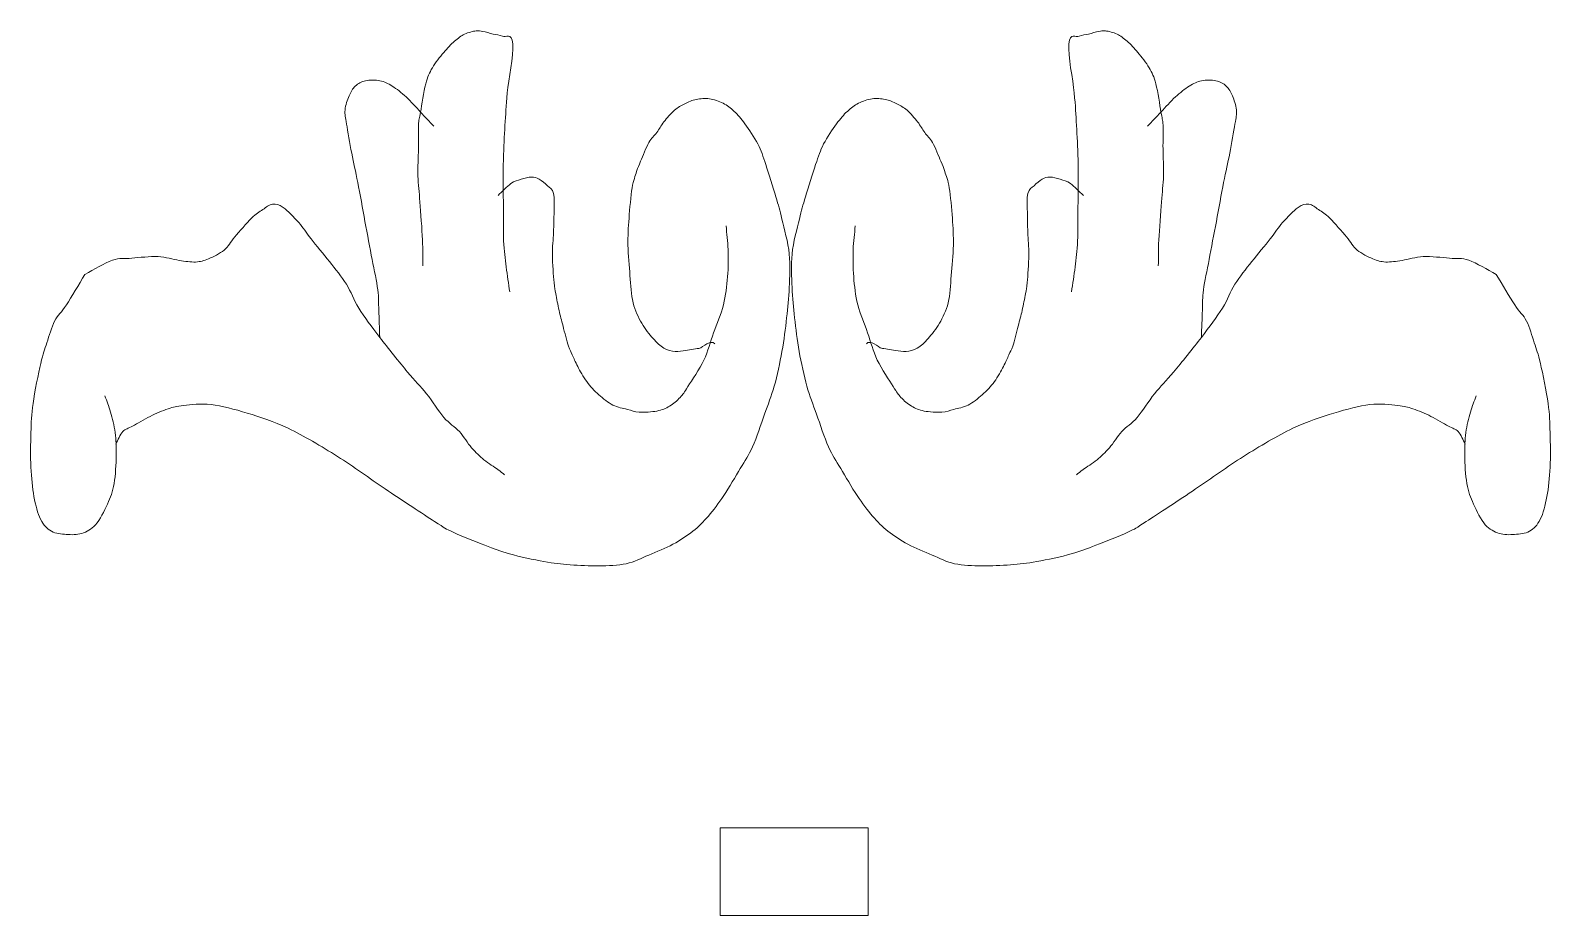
# Model space of a CAD drawing. Header units: millimetres. Extents: x -283 to 283, y -151 to 150.
# Drawn here: x -134.79 to -87.12, y 122.71 to 150.47 of the extents above; entities that cross this region are included whole.
import ezdxf

# ---------------------------------------------------------------- set-up
doc = ezdxf.new("R2010")
doc.units = ezdxf.units.MM
doc.header["$MEASUREMENT"] = 0
doc.layers.add('Camada 1', color=7, linetype='Continuous')

msp = doc.modelspace()

# ---------------------------------------------------------------- linework, layer by layer
at = {"layer": 'Camada 1', "color": 240, "lineweight": 9}
msp.add_lwpolyline([(-113.1648, 122.7073), (-108.5244, 122.7073), (-108.5244, 125.4573), (-113.1648, 125.4573), (-113.1648, 122.7073)], close=True, dxfattribs=at)
at = {"layer": 'Camada 1', "color": 250, "lineweight": 9}
for points, knots in [([(-122.4813, 143.0824), (-122.4865, 143.3541), (-122.481, 143.5631), (-122.4968, 143.8974), (-122.4968, 143.8974), (-122.5127, 144.2318), (-122.5526, 144.7521), (-122.5765, 145.086), (-122.5765, 145.086), (-122.6004, 145.42), (-122.6325, 145.6223), (-122.6403, 145.9011), (-122.6403, 145.9011), (-122.6482, 146.1799), (-122.6264, 146.484), (-122.6236, 146.7501), (-122.6236, 146.7501), (-122.6207, 147.0161), (-122.634, 147.3024), (-122.623, 147.4972), (-122.623, 147.4972), (-122.612, 147.692), (-122.596, 147.6896), (-122.5583, 147.9048), (-122.5583, 147.9048), (-122.5205, 148.1198), (-122.4593, 148.5523), (-122.3965, 148.7877), (-122.3965, 148.7877), (-122.3337, 149.0231), (-122.2818, 149.1313), (-122.1867, 149.2971), (-122.1867, 149.2971), (-122.0917, 149.4628), (-121.9481, 149.6337), (-121.832, 149.7725), (-121.832, 149.7725), (-121.7159, 149.9113), (-121.6005, 150.0326), (-121.491, 150.1292), (-121.491, 150.1292), (-121.3814, 150.2258), (-121.2894, 150.2968), (-121.1759, 150.351), (-121.1759, 150.351), (-121.0623, 150.4051), (-120.9083, 150.439), (-120.8124, 150.4532), (-120.8124, 150.4532), (-120.7165, 150.4675), (-120.6913, 150.4534), (-120.6024, 150.4362), (-120.6024, 150.4362), (-120.5136, 150.4192), (-120.3817, 150.3765), (-120.2795, 150.351), (-120.2795, 150.351), (-120.1772, 150.3254), (-120.0917, 150.3342), (-119.9888, 150.2827), (-119.9888, 150.2827), (-119.8859, 150.2313), (-119.6983, 150.4206), (-119.666, 150.0439), (-119.666, 150.0439), (-119.6337, 149.6672), (-119.796, 148.9355), (-119.8367, 148.5088), (-119.8367, 148.5088), (-119.8774, 148.0822), (-119.8897, 147.8352), (-119.9102, 147.4855), (-119.9102, 147.4855), (-119.9306, 147.1358), (-119.9511, 146.8378), (-119.9595, 146.411), (-119.9595, 146.411), (-119.9678, 145.9842), (-119.9618, 145.3517), (-119.9606, 144.9271), (-119.9606, 144.9271), (-119.9593, 144.5025), (-119.9666, 144.1778), (-119.9518, 143.8635), (-119.9518, 143.8635), (-119.937, 143.5492), (-119.9039, 143.3147), (-119.8719, 143.0485), (-119.8719, 143.0485), (-119.8398, 142.7822), (-119.7971, 142.5277), (-119.7597, 142.2673)], [0, 0, 0, 0, 0.0416667, 0.0416667, 0.0416667, 0.0416667, 0.0833333, 0.0833333, 0.0833333, 0.0833333, 0.125, 0.125, 0.125, 0.125, 0.1666667, 0.1666667, 0.1666667, 0.1666667, 0.2083333, 0.2083333, 0.2083333, 0.2083333, 0.25, 0.25, 0.25, 0.25, 0.2916667, 0.2916667, 0.2916667, 0.2916667, 0.3333333, 0.3333333, 0.3333333, 0.3333333, 0.375, 0.375, 0.375, 0.375, 0.4166667, 0.4166667, 0.4166667, 0.4166667, 0.4583333, 0.4583333, 0.4583333, 0.4583333, 0.5, 0.5, 0.5, 0.5, 0.5416667, 0.5416667, 0.5416667, 0.5416667, 0.5833333, 0.5833333, 0.5833333, 0.5833333, 0.625, 0.625, 0.625, 0.625, 0.6666667, 0.6666667, 0.6666667, 0.6666667, 0.7083333, 0.7083333, 0.7083333, 0.7083333, 0.75, 0.75, 0.75, 0.75, 0.7916667, 0.7916667, 0.7916667, 0.7916667, 0.8333333, 0.8333333, 0.8333333, 0.8333333, 0.875, 0.875, 0.875, 0.875, 0.9166667, 0.9166667, 0.9166667, 0.9166667, 1, 1, 1, 1]), ([(-99.4228, 143.0824), (-99.4173, 143.3541), (-99.4225, 143.5631), (-99.4061, 143.8974), (-99.4061, 143.8974), (-99.3898, 144.2318), (-99.3491, 144.7521), (-99.3247, 145.086), (-99.3247, 145.086), (-99.3003, 145.42), (-99.2679, 145.6223), (-99.2597, 145.9011), (-99.2597, 145.9011), (-99.2514, 146.1799), (-99.2727, 146.484), (-99.2751, 146.7501), (-99.2751, 146.7501), (-99.2776, 147.0161), (-99.2639, 147.3024), (-99.2746, 147.4972), (-99.2746, 147.4972), (-99.2852, 147.692), (-99.3012, 147.6896), (-99.3387, 147.9048), (-99.3387, 147.9048), (-99.3761, 148.1198), (-99.4366, 148.5523), (-99.4991, 148.7877), (-99.4991, 148.7877), (-99.5616, 149.0231), (-99.6133, 149.1313), (-99.7081, 149.2971), (-99.7081, 149.2971), (-99.8029, 149.4628), (-99.9463, 149.6337), (-100.0621, 149.7725), (-100.0621, 149.7725), (-100.178, 149.9113), (-100.2932, 150.0326), (-100.4026, 150.1292), (-100.4026, 150.1292), (-100.5121, 150.2258), (-100.6039, 150.2968), (-100.7174, 150.351), (-100.7174, 150.351), (-100.8309, 150.4051), (-100.9848, 150.439), (-101.0807, 150.4532), (-101.0807, 150.4532), (-101.1766, 150.4675), (-101.2018, 150.4534), (-101.2907, 150.4362), (-101.2907, 150.4362), (-101.3796, 150.4192), (-101.5115, 150.3765), (-101.6138, 150.351), (-101.6138, 150.351), (-101.7161, 150.3254), (-101.8016, 150.3342), (-101.9046, 150.2827), (-101.9046, 150.2827), (-102.0075, 150.2313), (-102.1949, 150.4206), (-102.2277, 150.0439), (-102.2277, 150.0439), (-102.2606, 149.6672), (-102.0994, 148.9355), (-102.0593, 148.5088), (-102.0593, 148.5088), (-102.0192, 148.0822), (-102.0073, 147.8352), (-101.9874, 147.4855), (-101.9874, 147.4855), (-101.9675, 147.1358), (-101.9475, 146.8378), (-101.9397, 146.411), (-101.9397, 146.411), (-101.932, 145.9842), (-101.939, 145.3517), (-101.9409, 144.9271), (-101.9409, 144.9271), (-101.9428, 144.5025), (-101.936, 144.1778), (-101.9513, 143.8635), (-101.9513, 143.8635), (-101.9665, 143.5492), (-102, 143.3147), (-102.0324, 143.0485), (-102.0324, 143.0485), (-102.0648, 142.7822), (-102.108, 142.5277), (-102.1458, 142.2673)], [0, 0, 0, 0, 0.0416667, 0.0416667, 0.0416667, 0.0416667, 0.0833333, 0.0833333, 0.0833333, 0.0833333, 0.125, 0.125, 0.125, 0.125, 0.1666667, 0.1666667, 0.1666667, 0.1666667, 0.2083333, 0.2083333, 0.2083333, 0.2083333, 0.25, 0.25, 0.25, 0.25, 0.2916667, 0.2916667, 0.2916667, 0.2916667, 0.3333333, 0.3333333, 0.3333333, 0.3333333, 0.375, 0.375, 0.375, 0.375, 0.4166667, 0.4166667, 0.4166667, 0.4166667, 0.4583333, 0.4583333, 0.4583333, 0.4583333, 0.5, 0.5, 0.5, 0.5, 0.5416667, 0.5416667, 0.5416667, 0.5416667, 0.5833333, 0.5833333, 0.5833333, 0.5833333, 0.625, 0.625, 0.625, 0.625, 0.6666667, 0.6666667, 0.6666667, 0.6666667, 0.7083333, 0.7083333, 0.7083333, 0.7083333, 0.75, 0.75, 0.75, 0.75, 0.7916667, 0.7916667, 0.7916667, 0.7916667, 0.8333333, 0.8333333, 0.8333333, 0.8333333, 0.875, 0.875, 0.875, 0.875, 0.9166667, 0.9166667, 0.9166667, 0.9166667, 1, 1, 1, 1]), ([(-122.1398, 147.4633), (-122.2793, 147.6104), (-122.4134, 147.7519), (-122.5583, 147.9048), (-122.5583, 147.9048), (-122.7031, 148.0576), (-122.8612, 148.2442), (-123.0089, 148.3801), (-123.0089, 148.3801), (-123.1567, 148.5161), (-123.3064, 148.6347), (-123.4436, 148.7198), (-123.4436, 148.7198), (-123.5808, 148.8049), (-123.6898, 148.8612), (-123.8301, 148.8895), (-123.8301, 148.8895), (-123.9704, 148.918), (-124.1513, 148.9181), (-124.2811, 148.8895), (-124.2811, 148.8895), (-124.4109, 148.8611), (-124.5157, 148.8006), (-124.6034, 148.7198), (-124.6034, 148.7198), (-124.691, 148.639), (-124.7422, 148.5409), (-124.7969, 148.4142), (-124.7969, 148.4142), (-124.8517, 148.2873), (-124.9115, 148.1316), (-124.9261, 147.9727), (-124.9261, 147.9727), (-124.9407, 147.8137), (-124.9129, 147.7578), (-124.8781, 147.5312), (-124.8781, 147.5312), (-124.8433, 147.3045), (-124.7766, 146.92), (-124.7178, 146.6143), (-124.7178, 146.6143), (-124.6589, 146.3085), (-124.5947, 146.0539), (-124.5251, 145.6973), (-124.5251, 145.6973), (-124.4556, 145.3407), (-124.3754, 144.8767), (-124.3005, 144.4748), (-124.3005, 144.4748), (-124.2257, 144.0729), (-124.1428, 143.6428), (-124.0759, 143.2862), (-124.0759, 143.2862), (-124.0091, 142.9296), (-123.9344, 142.6035), (-123.8995, 142.3353), (-123.8995, 142.3353), (-123.8645, 142.067), (-123.8783, 141.9391), (-123.8677, 141.69), (-123.8677, 141.69), (-123.8572, 141.441), (-123.8467, 141.124), (-123.8361, 140.841)], [0, 0, 0, 0, 0.0588235, 0.0588235, 0.0588235, 0.0588235, 0.1176471, 0.1176471, 0.1176471, 0.1176471, 0.1764706, 0.1764706, 0.1764706, 0.1764706, 0.2352941, 0.2352941, 0.2352941, 0.2352941, 0.2941176, 0.2941176, 0.2941176, 0.2941176, 0.3529412, 0.3529412, 0.3529412, 0.3529412, 0.4117647, 0.4117647, 0.4117647, 0.4117647, 0.4705882, 0.4705882, 0.4705882, 0.4705882, 0.5294118, 0.5294118, 0.5294118, 0.5294118, 0.5882353, 0.5882353, 0.5882353, 0.5882353, 0.6470588, 0.6470588, 0.6470588, 0.6470588, 0.7058824, 0.7058824, 0.7058824, 0.7058824, 0.7647059, 0.7647059, 0.7647059, 0.7647059, 0.8235294, 0.8235294, 0.8235294, 0.8235294, 0.8823529, 0.8823529, 0.8823529, 0.8823529, 1, 1, 1, 1]), ([(-99.7578, 147.4633), (-99.6181, 147.6104), (-99.4838, 147.7519), (-99.3387, 147.9048), (-99.3387, 147.9048), (-99.1936, 148.0576), (-99.0352, 148.2442), (-98.8873, 148.3801), (-98.8873, 148.3801), (-98.7393, 148.5161), (-98.5895, 148.6347), (-98.4521, 148.7198), (-98.4521, 148.7198), (-98.3148, 148.8049), (-98.2057, 148.8612), (-98.0654, 148.8895), (-98.0654, 148.8895), (-97.9251, 148.918), (-97.7441, 148.9181), (-97.6144, 148.8895), (-97.6144, 148.8895), (-97.4846, 148.8611), (-97.3799, 148.8006), (-97.2923, 148.7198), (-97.2923, 148.7198), (-97.2048, 148.639), (-97.1538, 148.5409), (-97.0992, 148.4142), (-97.0992, 148.4142), (-97.0447, 148.2873), (-96.9851, 148.1316), (-96.9707, 147.9727), (-96.9707, 147.9727), (-96.9564, 147.8137), (-96.9843, 147.7578), (-97.0194, 147.5312), (-97.0194, 147.5312), (-97.0545, 147.3045), (-97.1218, 146.92), (-97.1811, 146.6143), (-97.1811, 146.6143), (-97.2404, 146.3085), (-97.3051, 146.0539), (-97.3751, 145.6973), (-97.3751, 145.6973), (-97.4452, 145.3407), (-97.5261, 144.8767), (-97.6016, 144.4748), (-97.6016, 144.4748), (-97.6771, 144.0729), (-97.7606, 143.6428), (-97.828, 143.2862), (-97.828, 143.2862), (-97.8954, 142.9296), (-97.9705, 142.6035), (-98.0059, 142.3353), (-98.0059, 142.3353), (-98.0413, 142.067), (-98.0277, 141.9391), (-98.0386, 141.69), (-98.0386, 141.69), (-98.0495, 141.441), (-98.0605, 141.124), (-98.0714, 140.841)], [0, 0, 0, 0, 0.0588235, 0.0588235, 0.0588235, 0.0588235, 0.1176471, 0.1176471, 0.1176471, 0.1176471, 0.1764706, 0.1764706, 0.1764706, 0.1764706, 0.2352941, 0.2352941, 0.2352941, 0.2352941, 0.2941176, 0.2941176, 0.2941176, 0.2941176, 0.3529412, 0.3529412, 0.3529412, 0.3529412, 0.4117647, 0.4117647, 0.4117647, 0.4117647, 0.4705882, 0.4705882, 0.4705882, 0.4705882, 0.5294118, 0.5294118, 0.5294118, 0.5294118, 0.5882353, 0.5882353, 0.5882353, 0.5882353, 0.6470588, 0.6470588, 0.6470588, 0.6470588, 0.7058824, 0.7058824, 0.7058824, 0.7058824, 0.7647059, 0.7647059, 0.7647059, 0.7647059, 0.8235294, 0.8235294, 0.8235294, 0.8235294, 0.8823529, 0.8823529, 0.8823529, 0.8823529, 1, 1, 1, 1]), ([(-113.3338, 140.6373), (-113.4354, 140.797), (-113.7285, 140.5127), (-113.801, 140.5014), (-113.801, 140.5014), (-113.8735, 140.4901), (-114.1071, 140.4505), (-114.2359, 140.4335), (-114.2359, 140.4335), (-114.3648, 140.4165), (-114.4583, 140.3882), (-114.5743, 140.3995), (-114.5743, 140.3995), (-114.6902, 140.4109), (-114.8121, 140.4329), (-114.9285, 140.5014), (-114.9285, 140.5014), (-115.045, 140.57), (-115.1509, 140.6765), (-115.2666, 140.8071), (-115.2666, 140.8071), (-115.3823, 140.9376), (-115.5151, 141.094), (-115.6206, 141.2825), (-115.6206, 141.2825), (-115.7261, 141.471), (-115.8305, 141.671), (-115.894, 141.9278), (-115.894, 141.9278), (-115.9574, 142.1846), (-115.9634, 142.4765), (-115.99, 142.7768), (-115.99, 142.7768), (-116.0166, 143.0771), (-116.0486, 143.4259), (-116.0537, 143.7277), (-116.0537, 143.7277), (-116.0588, 144.0295), (-116.0426, 144.276), (-116.0208, 144.5766), (-116.0208, 144.5766), (-115.9991, 144.8772), (-115.9639, 145.28), (-115.9235, 145.5275), (-115.9235, 145.5275), (-115.883, 145.7751), (-115.8255, 145.9042), (-115.7807, 146.0449), (-115.7807, 146.0449), (-115.7359, 146.1856), (-115.7193, 146.2184), (-115.6553, 146.3691), (-115.6553, 146.3691), (-115.5912, 146.5197), (-115.4814, 146.7984), (-115.3964, 146.9489), (-115.3964, 146.9489), (-115.3114, 147.0994), (-115.2281, 147.1564), (-115.1499, 147.2644), (-115.1499, 147.2644), (-115.0717, 147.3725), (-115.02, 147.4805), (-114.9276, 147.5971), (-114.9276, 147.5971), (-114.8351, 147.7137), (-114.7057, 147.8675), (-114.5962, 147.9631), (-114.5962, 147.9631), (-114.4866, 148.0586), (-114.3876, 148.1108), (-114.273, 148.1677), (-114.273, 148.1677), (-114.1585, 148.2247), (-114.0392, 148.2786), (-113.9095, 148.3042), (-113.9095, 148.3042), (-113.7799, 148.3297), (-113.6381, 148.3412), (-113.4977, 148.3212), (-113.4977, 148.3212), (-113.3572, 148.3013), (-113.1994, 148.2504), (-113.0697, 148.1848), (-113.0697, 148.1848), (-112.9401, 148.1192), (-112.8374, 148.0373), (-112.7227, 147.929), (-112.7227, 147.929), (-112.608, 147.8206), (-112.5078, 147.7076), (-112.3839, 147.5367), (-112.3839, 147.5367), (-112.2599, 147.3658), (-112.0902, 147.1204), (-111.9805, 146.9057), (-111.9805, 146.9057), (-111.8709, 146.6908), (-111.8248, 146.5335), (-111.7307, 146.2574), (-111.7307, 146.2574), (-111.6366, 145.9814), (-111.5011, 145.5355), (-111.4165, 145.2512), (-111.4165, 145.2512), (-111.3319, 144.9669), (-111.2935, 144.8516), (-111.2233, 144.5519), (-111.2233, 144.5519), (-111.1531, 144.2522), (-111.0345, 143.8217), (-110.9959, 143.4559), (-110.9959, 143.4559), (-110.9574, 143.0902), (-110.983, 142.7383), (-110.9967, 142.4032), (-110.9967, 142.4032), (-111.0105, 142.0681), (-111.0401, 141.7867), (-111.078, 141.4523), (-111.078, 141.4523), (-111.1159, 141.118), (-111.1588, 140.7571), (-111.2237, 140.3995), (-111.2237, 140.3995), (-111.2886, 140.042), (-111.3743, 139.6426), (-111.4662, 139.3128), (-111.4662, 139.3128), (-111.5581, 138.983), (-111.6599, 138.7468), (-111.7729, 138.4299), (-111.7729, 138.4299), (-111.8859, 138.1129), (-112.017, 137.6958), (-112.1442, 137.4111), (-112.1442, 137.4111), (-112.2713, 137.1264), (-112.3807, 136.9865), (-112.5313, 136.7319), (-112.5313, 136.7319), (-112.6818, 136.4772), (-112.8805, 136.1321), (-113.0474, 135.8829), (-113.0474, 135.8829), (-113.2142, 135.6336), (-113.3696, 135.4247), (-113.5311, 135.2377), (-113.5311, 135.2377), (-113.6926, 135.0505), (-113.8289, 134.9097), (-114.0147, 134.7622), (-114.0147, 134.7622), (-114.2005, 134.6147), (-114.4121, 134.4793), (-114.6432, 134.3547), (-114.6432, 134.3547), (-114.8744, 134.2301), (-115.1562, 134.117), (-115.4006, 134.0151), (-115.4006, 134.0151), (-115.645, 133.9132), (-115.8485, 133.8001), (-116.1095, 133.7434), (-116.1095, 133.7434), (-116.3706, 133.6867), (-116.6706, 133.6811), (-116.9633, 133.6755), (-116.9633, 133.6755), (-117.2561, 133.6698), (-117.5781, 133.6868), (-117.8654, 133.7094), (-117.8654, 133.7094), (-118.1527, 133.7321), (-118.37, 133.7547), (-118.6868, 133.8113), (-118.6868, 133.8113), (-119.0036, 133.8679), (-119.4571, 133.9641), (-119.7659, 134.0491), (-119.7659, 134.0491), (-120.0746, 134.134), (-120.2436, 134.2075), (-120.5389, 134.3207), (-120.5389, 134.3207), (-120.8341, 134.4339), (-121.2741, 134.6037), (-121.5373, 134.7283), (-121.5373, 134.7283), (-121.8005, 134.8528), (-121.7627, 134.8414), (-122.1169, 135.0678), (-122.1169, 135.0678), (-122.4711, 135.2943), (-123.1554, 135.747), (-123.6625, 136.0866), (-123.6625, 136.0866), (-124.1697, 136.4263), (-124.6526, 136.7885), (-125.1598, 137.1055), (-125.1598, 137.1055), (-125.6671, 137.4224), (-126.2327, 137.7618), (-126.7055, 137.9884), (-126.7055, 137.9884), (-127.1783, 138.215), (-127.5911, 138.3393), (-127.9938, 138.4638), (-127.9938, 138.4638), (-128.3966, 138.5883), (-128.7877, 138.6959), (-129.1212, 138.7355), (-129.1212, 138.7355), (-129.4548, 138.7751), (-129.7654, 138.7242), (-129.9911, 138.7015), (-129.9911, 138.7015), (-130.2167, 138.6789), (-130.2997, 138.6563), (-130.4744, 138.5997), (-130.4744, 138.5997), (-130.6491, 138.5431), (-130.853, 138.4525), (-131.0384, 138.362), (-131.0384, 138.362), (-131.2237, 138.2714), (-131.4439, 138.1355), (-131.5863, 138.0563), (-131.5863, 138.0563), (-131.7286, 137.9771), (-131.8017, 137.9821), (-131.8925, 137.8865), (-131.8925, 137.8865), (-131.9832, 137.791), (-132.043, 137.6262), (-132.1183, 137.496)], [0, 0, 0, 0, 0.0166667, 0.0166667, 0.0166667, 0.0166667, 0.0333333, 0.0333333, 0.0333333, 0.0333333, 0.05, 0.05, 0.05, 0.05, 0.0666667, 0.0666667, 0.0666667, 0.0666667, 0.0833333, 0.0833333, 0.0833333, 0.0833333, 0.1, 0.1, 0.1, 0.1, 0.1166667, 0.1166667, 0.1166667, 0.1166667, 0.1333333, 0.1333333, 0.1333333, 0.1333333, 0.15, 0.15, 0.15, 0.15, 0.1666667, 0.1666667, 0.1666667, 0.1666667, 0.1833333, 0.1833333, 0.1833333, 0.1833333, 0.2, 0.2, 0.2, 0.2, 0.2166667, 0.2166667, 0.2166667, 0.2166667, 0.2333333, 0.2333333, 0.2333333, 0.2333333, 0.25, 0.25, 0.25, 0.25, 0.2666667, 0.2666667, 0.2666667, 0.2666667, 0.2833333, 0.2833333, 0.2833333, 0.2833333, 0.3, 0.3, 0.3, 0.3, 0.3166667, 0.3166667, 0.3166667, 0.3166667, 0.3333333, 0.3333333, 0.3333333, 0.3333333, 0.35, 0.35, 0.35, 0.35, 0.3666667, 0.3666667, 0.3666667, 0.3666667, 0.3833333, 0.3833333, 0.3833333, 0.3833333, 0.4, 0.4, 0.4, 0.4, 0.4166667, 0.4166667, 0.4166667, 0.4166667, 0.4333333, 0.4333333, 0.4333333, 0.4333333, 0.45, 0.45, 0.45, 0.45, 0.4666667, 0.4666667, 0.4666667, 0.4666667, 0.4833333, 0.4833333, 0.4833333, 0.4833333, 0.5, 0.5, 0.5, 0.5, 0.5166667, 0.5166667, 0.5166667, 0.5166667, 0.5333333, 0.5333333, 0.5333333, 0.5333333, 0.55, 0.55, 0.55, 0.55, 0.5666667, 0.5666667, 0.5666667, 0.5666667, 0.5833333, 0.5833333, 0.5833333, 0.5833333, 0.6, 0.6, 0.6, 0.6, 0.6166667, 0.6166667, 0.6166667, 0.6166667, 0.6333333, 0.6333333, 0.6333333, 0.6333333, 0.65, 0.65, 0.65, 0.65, 0.6666667, 0.6666667, 0.6666667, 0.6666667, 0.6833333, 0.6833333, 0.6833333, 0.6833333, 0.7, 0.7, 0.7, 0.7, 0.7166667, 0.7166667, 0.7166667, 0.7166667, 0.7333333, 0.7333333, 0.7333333, 0.7333333, 0.75, 0.75, 0.75, 0.75, 0.7666667, 0.7666667, 0.7666667, 0.7666667, 0.7833333, 0.7833333, 0.7833333, 0.7833333, 0.8, 0.8, 0.8, 0.8, 0.8166667, 0.8166667, 0.8166667, 0.8166667, 0.8333333, 0.8333333, 0.8333333, 0.8333333, 0.85, 0.85, 0.85, 0.85, 0.8666667, 0.8666667, 0.8666667, 0.8666667, 0.8833333, 0.8833333, 0.8833333, 0.8833333, 0.9, 0.9, 0.9, 0.9, 0.9166667, 0.9166667, 0.9166667, 0.9166667, 0.9333333, 0.9333333, 0.9333333, 0.9333333, 0.95, 0.95, 0.95, 0.95, 0.9666667, 0.9666667, 0.9666667, 0.9666667, 1, 1, 1, 1]), ([(-108.5741, 140.6373), (-108.4723, 140.797), (-108.1796, 140.5127), (-108.1071, 140.5014), (-108.1071, 140.5014), (-108.0346, 140.4901), (-107.8011, 140.4505), (-107.6722, 140.4335), (-107.6722, 140.4335), (-107.5434, 140.4165), (-107.4499, 140.3882), (-107.334, 140.3995), (-107.334, 140.3995), (-107.2181, 140.4109), (-107.0961, 140.4329), (-106.9795, 140.5014), (-106.9795, 140.5014), (-106.863, 140.57), (-106.7569, 140.6765), (-106.641, 140.8071), (-106.641, 140.8071), (-106.5252, 140.9376), (-106.3921, 141.094), (-106.2863, 141.2825), (-106.2863, 141.2825), (-106.1805, 141.471), (-106.0758, 141.671), (-106.012, 141.9278), (-106.012, 141.9278), (-105.9481, 142.1846), (-105.9418, 142.4765), (-105.9147, 142.7768), (-105.9147, 142.7768), (-105.8876, 143.0771), (-105.8551, 143.4259), (-105.8495, 143.7277), (-105.8495, 143.7277), (-105.8439, 144.0295), (-105.8599, 144.276), (-105.8811, 144.5766), (-105.8811, 144.5766), (-105.9024, 144.8772), (-105.937, 145.28), (-105.9771, 145.5275), (-105.9771, 145.5275), (-106.0171, 145.7751), (-106.0744, 145.9042), (-106.119, 146.0449), (-106.119, 146.0449), (-106.1637, 146.1856), (-106.1801, 146.2184), (-106.244, 146.3691), (-106.244, 146.3691), (-106.3078, 146.5197), (-106.4173, 146.7984), (-106.502, 146.9489), (-106.502, 146.9489), (-106.5867, 147.0994), (-106.67, 147.1564), (-106.748, 147.2644), (-106.748, 147.2644), (-106.826, 147.3725), (-106.8775, 147.4805), (-106.9698, 147.5971), (-106.9698, 147.5971), (-107.0621, 147.7137), (-107.1913, 147.8675), (-107.3007, 147.9631), (-107.3007, 147.9631), (-107.4101, 148.0586), (-107.509, 148.1108), (-107.6235, 148.1677), (-107.6235, 148.1677), (-107.738, 148.2247), (-107.8572, 148.2786), (-107.9868, 148.3042), (-107.9868, 148.3042), (-108.1164, 148.3297), (-108.2582, 148.3412), (-108.3987, 148.3212), (-108.3987, 148.3212), (-108.5391, 148.3013), (-108.697, 148.2504), (-108.8268, 148.1848), (-108.8268, 148.1848), (-108.9566, 148.1192), (-109.0593, 148.0373), (-109.1742, 147.929), (-109.1742, 147.929), (-109.289, 147.8206), (-109.3894, 147.7076), (-109.5136, 147.5367), (-109.5136, 147.5367), (-109.6378, 147.3658), (-109.8079, 147.1204), (-109.9179, 146.9057), (-109.9179, 146.9057), (-110.0279, 146.6908), (-110.0742, 146.5335), (-110.1687, 146.2574), (-110.1687, 146.2574), (-110.2632, 145.9814), (-110.3994, 145.5355), (-110.4844, 145.2512), (-110.4844, 145.2512), (-110.5695, 144.9669), (-110.6081, 144.8516), (-110.6788, 144.5519), (-110.6788, 144.5519), (-110.7494, 144.2522), (-110.8686, 143.8217), (-110.9077, 143.4559), (-110.9077, 143.4559), (-110.9468, 143.0902), (-110.9217, 142.7383), (-110.9085, 142.4032), (-110.9085, 142.4032), (-110.8953, 142.0681), (-110.8661, 141.7867), (-110.8287, 141.4523), (-110.8287, 141.4523), (-110.7913, 141.118), (-110.7489, 140.7571), (-110.6845, 140.3995), (-110.6845, 140.3995), (-110.6201, 140.042), (-110.5351, 139.6426), (-110.4437, 139.3128), (-110.4437, 139.3128), (-110.3523, 138.983), (-110.2508, 138.7468), (-110.1383, 138.4299), (-110.1383, 138.4299), (-110.0258, 138.1129), (-109.8953, 137.6958), (-109.7686, 137.4111), (-109.7686, 137.4111), (-109.6419, 137.1264), (-109.5327, 136.9865), (-109.3825, 136.7319), (-109.3825, 136.7319), (-109.2323, 136.4772), (-109.0341, 136.1321), (-108.8677, 135.8829), (-108.8677, 135.8829), (-108.7012, 135.6336), (-108.5461, 135.4247), (-108.3849, 135.2377), (-108.3849, 135.2377), (-108.2237, 135.0505), (-108.0876, 134.9097), (-107.902, 134.7622), (-107.902, 134.7622), (-107.7165, 134.6147), (-107.5051, 134.4793), (-107.2741, 134.3547), (-107.2741, 134.3547), (-107.0431, 134.2301), (-106.7615, 134.117), (-106.5173, 134.0151), (-106.5173, 134.0151), (-106.273, 133.9132), (-106.0697, 133.8001), (-105.8087, 133.7434), (-105.8087, 133.7434), (-105.5477, 133.6867), (-105.2478, 133.6811), (-104.9551, 133.6755), (-104.9551, 133.6755), (-104.6623, 133.6698), (-104.3403, 133.6868), (-104.053, 133.7094), (-104.053, 133.7094), (-103.7656, 133.7321), (-103.5482, 133.7547), (-103.2314, 133.8113), (-103.2314, 133.8113), (-102.9145, 133.8679), (-102.4608, 133.9641), (-102.152, 134.0491), (-102.152, 134.0491), (-101.8431, 134.134), (-101.6739, 134.2075), (-101.3786, 134.3207), (-101.3786, 134.3207), (-101.0831, 134.4339), (-100.6429, 134.6037), (-100.3795, 134.7283), (-100.3795, 134.7283), (-100.1161, 134.8528), (-100.1539, 134.8414), (-99.7994, 135.0678), (-99.7994, 135.0678), (-99.4448, 135.2943), (-98.7599, 135.747), (-98.2522, 136.0866), (-98.2522, 136.0866), (-97.7446, 136.4263), (-97.2611, 136.7885), (-96.7534, 137.1055), (-96.7534, 137.1055), (-96.2457, 137.4224), (-95.6795, 137.7618), (-95.2063, 137.9884), (-95.2063, 137.9884), (-94.7332, 138.215), (-94.3203, 138.3393), (-93.9173, 138.4638), (-93.9173, 138.4638), (-93.5144, 138.5883), (-93.1232, 138.6959), (-92.7895, 138.7355), (-92.7895, 138.7355), (-92.4559, 138.7751), (-92.1454, 138.7242), (-91.9197, 138.7015), (-91.9197, 138.7015), (-91.6941, 138.6789), (-91.6112, 138.6563), (-91.4366, 138.5997), (-91.4366, 138.5997), (-91.2619, 138.5431), (-91.0582, 138.4525), (-90.873, 138.362), (-90.873, 138.362), (-90.6877, 138.2714), (-90.4677, 138.1355), (-90.3255, 138.0563), (-90.3255, 138.0563), (-90.1833, 137.9771), (-90.1102, 137.9821), (-90.0196, 137.8865), (-90.0196, 137.8865), (-89.929, 137.791), (-89.8694, 137.6262), (-89.7944, 137.496)], [0, 0, 0, 0, 0.0166667, 0.0166667, 0.0166667, 0.0166667, 0.0333333, 0.0333333, 0.0333333, 0.0333333, 0.05, 0.05, 0.05, 0.05, 0.0666667, 0.0666667, 0.0666667, 0.0666667, 0.0833333, 0.0833333, 0.0833333, 0.0833333, 0.1, 0.1, 0.1, 0.1, 0.1166667, 0.1166667, 0.1166667, 0.1166667, 0.1333333, 0.1333333, 0.1333333, 0.1333333, 0.15, 0.15, 0.15, 0.15, 0.1666667, 0.1666667, 0.1666667, 0.1666667, 0.1833333, 0.1833333, 0.1833333, 0.1833333, 0.2, 0.2, 0.2, 0.2, 0.2166667, 0.2166667, 0.2166667, 0.2166667, 0.2333333, 0.2333333, 0.2333333, 0.2333333, 0.25, 0.25, 0.25, 0.25, 0.2666667, 0.2666667, 0.2666667, 0.2666667, 0.2833333, 0.2833333, 0.2833333, 0.2833333, 0.3, 0.3, 0.3, 0.3, 0.3166667, 0.3166667, 0.3166667, 0.3166667, 0.3333333, 0.3333333, 0.3333333, 0.3333333, 0.35, 0.35, 0.35, 0.35, 0.3666667, 0.3666667, 0.3666667, 0.3666667, 0.3833333, 0.3833333, 0.3833333, 0.3833333, 0.4, 0.4, 0.4, 0.4, 0.4166667, 0.4166667, 0.4166667, 0.4166667, 0.4333333, 0.4333333, 0.4333333, 0.4333333, 0.45, 0.45, 0.45, 0.45, 0.4666667, 0.4666667, 0.4666667, 0.4666667, 0.4833333, 0.4833333, 0.4833333, 0.4833333, 0.5, 0.5, 0.5, 0.5, 0.5166667, 0.5166667, 0.5166667, 0.5166667, 0.5333333, 0.5333333, 0.5333333, 0.5333333, 0.55, 0.55, 0.55, 0.55, 0.5666667, 0.5666667, 0.5666667, 0.5666667, 0.5833333, 0.5833333, 0.5833333, 0.5833333, 0.6, 0.6, 0.6, 0.6, 0.6166667, 0.6166667, 0.6166667, 0.6166667, 0.6333333, 0.6333333, 0.6333333, 0.6333333, 0.65, 0.65, 0.65, 0.65, 0.6666667, 0.6666667, 0.6666667, 0.6666667, 0.6833333, 0.6833333, 0.6833333, 0.6833333, 0.7, 0.7, 0.7, 0.7, 0.7166667, 0.7166667, 0.7166667, 0.7166667, 0.7333333, 0.7333333, 0.7333333, 0.7333333, 0.75, 0.75, 0.75, 0.75, 0.7666667, 0.7666667, 0.7666667, 0.7666667, 0.7833333, 0.7833333, 0.7833333, 0.7833333, 0.8, 0.8, 0.8, 0.8, 0.8166667, 0.8166667, 0.8166667, 0.8166667, 0.8333333, 0.8333333, 0.8333333, 0.8333333, 0.85, 0.85, 0.85, 0.85, 0.8666667, 0.8666667, 0.8666667, 0.8666667, 0.8833333, 0.8833333, 0.8833333, 0.8833333, 0.9, 0.9, 0.9, 0.9, 0.9166667, 0.9166667, 0.9166667, 0.9166667, 0.9333333, 0.9333333, 0.9333333, 0.9333333, 0.95, 0.95, 0.95, 0.95, 0.9666667, 0.9666667, 0.9666667, 0.9666667, 1, 1, 1, 1]), ([(-120.1279, 145.2898), (-119.9936, 145.4144), (-119.8465, 145.578), (-119.7249, 145.6634), (-119.7249, 145.6634), (-119.6034, 145.7487), (-119.5102, 145.7652), (-119.4027, 145.7992), (-119.4027, 145.7992), (-119.2951, 145.8331), (-119.175, 145.8671), (-119.0804, 145.8671), (-119.0804, 145.8671), (-118.9858, 145.8671), (-118.9226, 145.8447), (-118.8388, 145.7992), (-118.8388, 145.7992), (-118.7551, 145.7537), (-118.6566, 145.6693), (-118.5813, 145.5955), (-118.5813, 145.5955), (-118.5059, 145.5217), (-118.4276, 145.5115), (-118.3882, 145.3577), (-118.3882, 145.3577), (-118.3488, 145.2039), (-118.3723, 144.9845), (-118.3725, 144.7804), (-118.3725, 144.7804), (-118.3726, 144.5763), (-118.3809, 144.3616), (-118.3891, 144.1351), (-118.3891, 144.1351), (-118.3973, 143.9088), (-118.4248, 143.6852), (-118.4218, 143.422), (-118.4218, 143.422), (-118.4189, 143.1588), (-118.3886, 142.7685), (-118.3715, 142.5654), (-118.3715, 142.5654), (-118.3543, 142.3624), (-118.3454, 142.3538), (-118.3193, 142.2072), (-118.3193, 142.2072), (-118.2931, 142.0607), (-118.2529, 141.8563), (-118.2147, 141.687), (-118.2147, 141.687), (-118.1764, 141.5177), (-118.1389, 141.3785), (-118.0898, 141.1924), (-118.0898, 141.1924), (-118.0408, 141.0062), (-117.9693, 140.7198), (-117.9208, 140.5698), (-117.9208, 140.5698), (-117.8722, 140.4197), (-117.8482, 140.4035), (-117.7998, 140.2969), (-117.7998, 140.2969), (-117.7514, 140.1902), (-117.7059, 140.0706), (-117.6305, 139.9297), (-117.6305, 139.9297), (-117.5552, 139.7887), (-117.459, 139.6007), (-117.3483, 139.4521), (-117.3483, 139.4521), (-117.2375, 139.3035), (-117.1065, 139.1653), (-116.969, 139.0428), (-116.969, 139.0428), (-116.8315, 138.9203), (-116.6751, 138.7957), (-116.5251, 138.7187), (-116.5251, 138.7187), (-116.3751, 138.6416), (-116.2102, 138.6191), (-116.073, 138.5822), (-116.073, 138.5822), (-115.9357, 138.5453), (-115.8567, 138.5055), (-115.7016, 138.497), (-115.7016, 138.497), (-115.5465, 138.4885), (-115.3036, 138.4997), (-115.1443, 138.5311), (-115.1443, 138.5311), (-114.9851, 138.5624), (-114.8702, 138.6132), (-114.7485, 138.6846), (-114.7485, 138.6846), (-114.6268, 138.756), (-114.5134, 138.8546), (-114.4172, 138.9575), (-114.4172, 138.9575), (-114.3211, 139.0604), (-114.299, 139.1034), (-114.1747, 139.2986), (-114.1747, 139.2986), (-114.0505, 139.4938), (-113.8078, 139.8448), (-113.6724, 140.1279), (-113.6724, 140.1279), (-113.5371, 140.411), (-113.4718, 140.6943), (-113.3696, 140.983), (-113.3696, 140.983), (-113.2673, 141.2716), (-113.1334, 141.5623), (-113.059, 141.8599), (-113.059, 141.8599), (-112.9846, 142.1574), (-112.954, 142.4518), (-112.9294, 142.7428), (-112.9294, 142.7428), (-112.9049, 143.0338), (-112.9048, 143.3243), (-112.9127, 143.5918), (-112.9127, 143.5918), (-112.9206, 143.8593), (-112.9553, 144.0899), (-112.9766, 144.3389)], [0, 0, 0, 0, 0.03125, 0.03125, 0.03125, 0.03125, 0.0625, 0.0625, 0.0625, 0.0625, 0.09375, 0.09375, 0.09375, 0.09375, 0.125, 0.125, 0.125, 0.125, 0.15625, 0.15625, 0.15625, 0.15625, 0.1875, 0.1875, 0.1875, 0.1875, 0.21875, 0.21875, 0.21875, 0.21875, 0.25, 0.25, 0.25, 0.25, 0.28125, 0.28125, 0.28125, 0.28125, 0.3125, 0.3125, 0.3125, 0.3125, 0.34375, 0.34375, 0.34375, 0.34375, 0.375, 0.375, 0.375, 0.375, 0.40625, 0.40625, 0.40625, 0.40625, 0.4375, 0.4375, 0.4375, 0.4375, 0.46875, 0.46875, 0.46875, 0.46875, 0.5, 0.5, 0.5, 0.5, 0.53125, 0.53125, 0.53125, 0.53125, 0.5625, 0.5625, 0.5625, 0.5625, 0.59375, 0.59375, 0.59375, 0.59375, 0.625, 0.625, 0.625, 0.625, 0.65625, 0.65625, 0.65625, 0.65625, 0.6875, 0.6875, 0.6875, 0.6875, 0.71875, 0.71875, 0.71875, 0.71875, 0.75, 0.75, 0.75, 0.75, 0.78125, 0.78125, 0.78125, 0.78125, 0.8125, 0.8125, 0.8125, 0.8125, 0.84375, 0.84375, 0.84375, 0.84375, 0.875, 0.875, 0.875, 0.875, 0.90625, 0.90625, 0.90625, 0.90625, 0.9375, 0.9375, 0.9375, 0.9375, 1, 1, 1, 1]), ([(-101.773, 145.2898), (-101.9071, 145.4144), (-102.054, 145.578), (-102.1754, 145.6634), (-102.1754, 145.6634), (-102.2968, 145.7487), (-102.39, 145.7652), (-102.4975, 145.7992), (-102.4975, 145.7992), (-102.6049, 145.8331), (-102.725, 145.8671), (-102.8196, 145.8671), (-102.8196, 145.8671), (-102.9142, 145.8671), (-102.9775, 145.8447), (-103.0613, 145.7992), (-103.0613, 145.7992), (-103.1451, 145.7537), (-103.2437, 145.6693), (-103.3191, 145.5955), (-103.3191, 145.5955), (-103.3946, 145.5217), (-103.473, 145.5115), (-103.5126, 145.3577), (-103.5126, 145.3577), (-103.5522, 145.2039), (-103.529, 144.9845), (-103.5292, 144.7804), (-103.5292, 144.7804), (-103.5293, 144.5763), (-103.5214, 144.3616), (-103.5135, 144.1351), (-103.5135, 144.1351), (-103.5057, 143.9088), (-103.4785, 143.6852), (-103.4819, 143.422), (-103.4819, 143.422), (-103.4852, 143.1588), (-103.516, 142.7685), (-103.5335, 142.5654), (-103.5335, 142.5654), (-103.551, 142.3624), (-103.5599, 142.3538), (-103.5863, 142.2072), (-103.5863, 142.2072), (-103.6127, 142.0607), (-103.6532, 141.8563), (-103.6917, 141.687), (-103.6917, 141.687), (-103.7302, 141.5177), (-103.7679, 141.3785), (-103.8172, 141.1924), (-103.8172, 141.1924), (-103.8665, 141.0062), (-103.9384, 140.7198), (-103.9873, 140.5698), (-103.9873, 140.5698), (-104.0361, 140.4197), (-104.0601, 140.4035), (-104.1086, 140.2969), (-104.1086, 140.2969), (-104.1572, 140.1902), (-104.2029, 140.0706), (-104.2784, 139.9297), (-104.2784, 139.9297), (-104.354, 139.7887), (-104.4504, 139.6007), (-104.5614, 139.4521), (-104.5614, 139.4521), (-104.6724, 139.3035), (-104.8036, 139.1653), (-104.9413, 139.0428), (-104.9413, 139.0428), (-105.0789, 138.9203), (-105.2356, 138.7957), (-105.3857, 138.7187), (-105.3857, 138.7187), (-105.5358, 138.6416), (-105.7007, 138.6191), (-105.838, 138.5822), (-105.838, 138.5822), (-105.9753, 138.5453), (-106.0544, 138.5055), (-106.2095, 138.497), (-106.2095, 138.497), (-106.3646, 138.4885), (-106.6075, 138.4997), (-106.7667, 138.5311), (-106.7667, 138.5311), (-106.926, 138.5624), (-107.0407, 138.6132), (-107.1623, 138.6846), (-107.1623, 138.6846), (-107.2839, 138.756), (-107.3972, 138.8546), (-107.4932, 138.9575), (-107.4932, 138.9575), (-107.5892, 139.0604), (-107.6113, 139.1034), (-107.7352, 139.2986), (-107.7352, 139.2986), (-107.8591, 139.4938), (-108.1013, 139.8448), (-108.2363, 140.1279), (-108.2363, 140.1279), (-108.3712, 140.411), (-108.436, 140.6943), (-108.5378, 140.983), (-108.5378, 140.983), (-108.6396, 141.2716), (-108.7731, 141.5623), (-108.8471, 141.8599), (-108.8471, 141.8599), (-108.921, 142.1574), (-108.9512, 142.4518), (-108.9753, 142.7428), (-108.9753, 142.7428), (-108.9994, 143.0338), (-108.999, 143.3243), (-108.9908, 143.5918), (-108.9908, 143.5918), (-108.9824, 143.8593), (-108.9474, 144.0899), (-108.9258, 144.3389)], [0, 0, 0, 0, 0.03125, 0.03125, 0.03125, 0.03125, 0.0625, 0.0625, 0.0625, 0.0625, 0.09375, 0.09375, 0.09375, 0.09375, 0.125, 0.125, 0.125, 0.125, 0.15625, 0.15625, 0.15625, 0.15625, 0.1875, 0.1875, 0.1875, 0.1875, 0.21875, 0.21875, 0.21875, 0.21875, 0.25, 0.25, 0.25, 0.25, 0.28125, 0.28125, 0.28125, 0.28125, 0.3125, 0.3125, 0.3125, 0.3125, 0.34375, 0.34375, 0.34375, 0.34375, 0.375, 0.375, 0.375, 0.375, 0.40625, 0.40625, 0.40625, 0.40625, 0.4375, 0.4375, 0.4375, 0.4375, 0.46875, 0.46875, 0.46875, 0.46875, 0.5, 0.5, 0.5, 0.5, 0.53125, 0.53125, 0.53125, 0.53125, 0.5625, 0.5625, 0.5625, 0.5625, 0.59375, 0.59375, 0.59375, 0.59375, 0.625, 0.625, 0.625, 0.625, 0.65625, 0.65625, 0.65625, 0.65625, 0.6875, 0.6875, 0.6875, 0.6875, 0.71875, 0.71875, 0.71875, 0.71875, 0.75, 0.75, 0.75, 0.75, 0.78125, 0.78125, 0.78125, 0.78125, 0.8125, 0.8125, 0.8125, 0.8125, 0.84375, 0.84375, 0.84375, 0.84375, 0.875, 0.875, 0.875, 0.875, 0.90625, 0.90625, 0.90625, 0.90625, 0.9375, 0.9375, 0.9375, 0.9375, 1, 1, 1, 1]), ([(-133.0813, 142.8151), (-132.7961, 142.9625), (-132.4681, 143.1739), (-132.2226, 143.259), (-132.2226, 143.259), (-131.9771, 143.3441), (-131.8532, 143.3046), (-131.6146, 143.3238), (-131.6146, 143.3238), (-131.376, 143.3431), (-131.0388, 143.3863), (-130.7909, 143.375), (-130.7909, 143.375), (-130.5429, 143.3637), (-130.3252, 143.284), (-130.1287, 143.2556), (-130.1287, 143.2556), (-129.9323, 143.2273), (-129.7659, 143.1959), (-129.612, 143.2044), (-129.612, 143.2044), (-129.458, 143.2129), (-129.3578, 143.2441), (-129.2081, 143.3068), (-129.2081, 143.3068), (-129.0583, 143.3694), (-128.8539, 143.465), (-128.7153, 143.5797), (-128.7153, 143.5797), (-128.5767, 143.6944), (-128.5264, 143.8228), (-128.3839, 143.989), (-128.3839, 143.989), (-128.2414, 144.1552), (-128.007, 144.4331), (-127.8604, 144.5766), (-127.8604, 144.5766), (-127.7137, 144.7202), (-127.616, 144.7747), (-127.5058, 144.8484), (-127.5058, 144.8484), (-127.3955, 144.9219), (-127.3092, 145.0066), (-127.1996, 145.0181), (-127.1996, 145.0181), (-127.0901, 145.0297), (-126.9996, 145.0134), (-126.8614, 144.9163), (-126.8614, 144.9163), (-126.7232, 144.8191), (-126.5236, 144.6052), (-126.3785, 144.4408), (-126.3785, 144.4408), (-126.2334, 144.2764), (-126.1532, 144.1351), (-125.9923, 143.9314), (-125.9923, 143.9314), (-125.8314, 143.7277), (-125.598, 143.4559), (-125.413, 143.2183), (-125.413, 143.2183), (-125.2279, 142.9805), (-125.0353, 142.7494), (-124.8819, 142.5051), (-124.8819, 142.5051), (-124.7285, 142.2608), (-124.6707, 142.0361), (-124.4959, 141.7579), (-124.4959, 141.7579), (-124.3211, 141.4798), (-124.091, 141.1749), (-123.8361, 140.841), (-123.8361, 140.841), (-123.5813, 140.5071), (-123.2112, 140.0487), (-122.9671, 139.7543), (-122.9671, 139.7543), (-122.723, 139.46), (-122.5622, 139.313), (-122.3716, 139.0751), (-122.3716, 139.0751), (-122.181, 138.8373), (-121.9968, 138.5267), (-121.8245, 138.328), (-121.8245, 138.328), (-121.6523, 138.1293), (-121.4868, 138.0454), (-121.3416, 137.8865), (-121.3416, 137.8865), (-121.1964, 137.7276), (-121.0844, 137.5245), (-120.9554, 137.3771), (-120.9554, 137.3771), (-120.8264, 137.2297), (-120.7061, 137.1169), (-120.5691, 137.0035), (-120.5691, 137.0035), (-120.432, 136.8903), (-120.2417, 136.7771), (-120.1344, 136.6979), (-120.1344, 136.6979), (-120.0271, 136.6187), (-119.9949, 136.5847), (-119.9251, 136.5281)], [0, 0, 0, 0, 0.037037, 0.037037, 0.037037, 0.037037, 0.0740741, 0.0740741, 0.0740741, 0.0740741, 0.1111111, 0.1111111, 0.1111111, 0.1111111, 0.1481481, 0.1481481, 0.1481481, 0.1481481, 0.1851852, 0.1851852, 0.1851852, 0.1851852, 0.2222222, 0.2222222, 0.2222222, 0.2222222, 0.2592593, 0.2592593, 0.2592593, 0.2592593, 0.2962963, 0.2962963, 0.2962963, 0.2962963, 0.3333333, 0.3333333, 0.3333333, 0.3333333, 0.3703704, 0.3703704, 0.3703704, 0.3703704, 0.4074074, 0.4074074, 0.4074074, 0.4074074, 0.4444444, 0.4444444, 0.4444444, 0.4444444, 0.4814815, 0.4814815, 0.4814815, 0.4814815, 0.5185185, 0.5185185, 0.5185185, 0.5185185, 0.5555556, 0.5555556, 0.5555556, 0.5555556, 0.5925926, 0.5925926, 0.5925926, 0.5925926, 0.6296296, 0.6296296, 0.6296296, 0.6296296, 0.6666667, 0.6666667, 0.6666667, 0.6666667, 0.7037037, 0.7037037, 0.7037037, 0.7037037, 0.7407407, 0.7407407, 0.7407407, 0.7407407, 0.7777778, 0.7777778, 0.7777778, 0.7777778, 0.8148148, 0.8148148, 0.8148148, 0.8148148, 0.8518519, 0.8518519, 0.8518519, 0.8518519, 0.8888889, 0.8888889, 0.8888889, 0.8888889, 0.9259259, 0.9259259, 0.9259259, 0.9259259, 1, 1, 1, 1]), ([(-88.8233, 142.8151), (-89.1082, 142.9625), (-89.436, 143.1739), (-89.6813, 143.259), (-89.6813, 143.259), (-89.9267, 143.3441), (-90.0507, 143.3046), (-90.2893, 143.3238), (-90.2893, 143.3238), (-90.5279, 143.3431), (-90.8649, 143.3863), (-91.1129, 143.375), (-91.1129, 143.375), (-91.3609, 143.3637), (-91.5787, 143.284), (-91.7752, 143.2556), (-91.7752, 143.2556), (-91.9717, 143.2273), (-92.1381, 143.1959), (-92.2921, 143.2044), (-92.2921, 143.2044), (-92.446, 143.2129), (-92.5461, 143.2441), (-92.6958, 143.3068), (-92.6958, 143.3068), (-92.8455, 143.3694), (-93.0498, 143.465), (-93.1882, 143.5797), (-93.1882, 143.5797), (-93.3266, 143.6944), (-93.3767, 143.8228), (-93.519, 143.989), (-93.519, 143.989), (-93.6612, 144.1552), (-93.8952, 144.4331), (-94.0416, 144.5766), (-94.0416, 144.5766), (-94.188, 144.7202), (-94.2856, 144.7747), (-94.3958, 144.8484), (-94.3958, 144.8484), (-94.5059, 144.9219), (-94.5922, 145.0066), (-94.7017, 145.0181), (-94.7017, 145.0181), (-94.8112, 145.0297), (-94.9016, 145.0134), (-95.04, 144.9163), (-95.04, 144.9163), (-95.1784, 144.8191), (-95.3783, 144.6052), (-95.5236, 144.4408), (-95.5236, 144.4408), (-95.669, 144.2764), (-95.7494, 144.1351), (-95.9106, 143.9314), (-95.9106, 143.9314), (-96.0719, 143.7277), (-96.3056, 143.4559), (-96.4911, 143.2183), (-96.4911, 143.2183), (-96.6765, 142.9805), (-96.8694, 142.7494), (-97.0231, 142.5051), (-97.0231, 142.5051), (-97.177, 142.2608), (-97.2351, 142.0361), (-97.4103, 141.7579), (-97.4103, 141.7579), (-97.5856, 141.4798), (-97.8161, 141.1749), (-98.0714, 140.841), (-98.0714, 140.841), (-98.3268, 140.5071), (-98.6976, 140.0487), (-98.9421, 139.7543), (-98.9421, 139.7543), (-99.1867, 139.46), (-99.3477, 139.313), (-99.5386, 139.0751), (-99.5386, 139.0751), (-99.7296, 138.8373), (-99.9143, 138.5267), (-100.0869, 138.328), (-100.0869, 138.328), (-100.2594, 138.1293), (-100.425, 138.0454), (-100.5705, 137.8865), (-100.5705, 137.8865), (-100.7159, 137.7276), (-100.8282, 137.5245), (-100.9574, 137.3771), (-100.9574, 137.3771), (-101.0867, 137.2297), (-101.2071, 137.1169), (-101.3443, 137.0035), (-101.3443, 137.0035), (-101.4815, 136.8903), (-101.672, 136.7771), (-101.7795, 136.6979), (-101.7795, 136.6979), (-101.8869, 136.6187), (-101.9191, 136.5847), (-101.989, 136.5281)], [0, 0, 0, 0, 0.037037, 0.037037, 0.037037, 0.037037, 0.0740741, 0.0740741, 0.0740741, 0.0740741, 0.1111111, 0.1111111, 0.1111111, 0.1111111, 0.1481481, 0.1481481, 0.1481481, 0.1481481, 0.1851852, 0.1851852, 0.1851852, 0.1851852, 0.2222222, 0.2222222, 0.2222222, 0.2222222, 0.2592593, 0.2592593, 0.2592593, 0.2592593, 0.2962963, 0.2962963, 0.2962963, 0.2962963, 0.3333333, 0.3333333, 0.3333333, 0.3333333, 0.3703704, 0.3703704, 0.3703704, 0.3703704, 0.4074074, 0.4074074, 0.4074074, 0.4074074, 0.4444444, 0.4444444, 0.4444444, 0.4444444, 0.4814815, 0.4814815, 0.4814815, 0.4814815, 0.5185185, 0.5185185, 0.5185185, 0.5185185, 0.5555556, 0.5555556, 0.5555556, 0.5555556, 0.5925926, 0.5925926, 0.5925926, 0.5925926, 0.6296296, 0.6296296, 0.6296296, 0.6296296, 0.6666667, 0.6666667, 0.6666667, 0.6666667, 0.7037037, 0.7037037, 0.7037037, 0.7037037, 0.7407407, 0.7407407, 0.7407407, 0.7407407, 0.7777778, 0.7777778, 0.7777778, 0.7777778, 0.8148148, 0.8148148, 0.8148148, 0.8148148, 0.8518519, 0.8518519, 0.8518519, 0.8518519, 0.8888889, 0.8888889, 0.8888889, 0.8888889, 0.9259259, 0.9259259, 0.9259259, 0.9259259, 1, 1, 1, 1]), ([(-132.4554, 139.0072), (-132.3965, 138.8374), (-132.3324, 138.691), (-132.2786, 138.4978), (-132.2786, 138.4978), (-132.2248, 138.3046), (-132.1639, 138.0824), (-132.1341, 137.8526), (-132.1341, 137.8526), (-132.1043, 137.6227), (-132.0969, 137.4074), (-132.1024, 137.1394), (-132.1024, 137.1394), (-132.108, 136.8713), (-132.1205, 136.5176), (-132.1675, 136.2564), (-132.1675, 136.2564), (-132.2145, 135.9953), (-132.2797, 135.8283), (-132.3774, 135.6112), (-132.3774, 135.6112), (-132.4751, 135.3941), (-132.6113, 135.1219), (-132.7484, 134.9659), (-132.7484, 134.9659), (-132.8855, 134.81), (-133.0292, 134.7456), (-133.1835, 134.6943), (-133.1835, 134.6943), (-133.3378, 134.6429), (-133.5081, 134.649), (-133.6668, 134.6603), (-133.6668, 134.6603), (-133.8255, 134.6717), (-133.9973, 134.6816), (-134.1338, 134.7622), (-134.1338, 134.7622), (-134.2704, 134.8429), (-134.3774, 134.9481), (-134.4719, 135.1357), (-134.4719, 135.1357), (-134.5663, 135.3235), (-134.6292, 135.5734), (-134.6807, 135.8489), (-134.6807, 135.8489), (-134.7322, 136.1245), (-134.7607, 136.43), (-134.7767, 136.7658), (-134.7767, 136.7658), (-134.7926, 137.1017), (-134.7868, 137.5178), (-134.7758, 137.8526), (-134.7758, 137.8526), (-134.7649, 138.1873), (-134.7623, 138.4048), (-134.7107, 138.7694), (-134.7107, 138.7694), (-134.6591, 139.1342), (-134.5411, 139.7079), (-134.4682, 140.026), (-134.4682, 140.026), (-134.3952, 140.3441), (-134.3471, 140.4504), (-134.2744, 140.6713), (-134.2744, 140.6713), (-134.2017, 140.8921), (-134.136, 141.1493), (-134.0322, 141.3505), (-134.0322, 141.3505), (-133.9286, 141.5516), (-133.82, 141.6156), (-133.6614, 141.8599), (-133.6614, 141.8599), (-133.5028, 142.1041), (-133.2746, 142.4966), (-133.0813, 142.8151)], [0, 0, 0, 0, 0.05, 0.05, 0.05, 0.05, 0.1, 0.1, 0.1, 0.1, 0.15, 0.15, 0.15, 0.15, 0.2, 0.2, 0.2, 0.2, 0.25, 0.25, 0.25, 0.25, 0.3, 0.3, 0.3, 0.3, 0.35, 0.35, 0.35, 0.35, 0.4, 0.4, 0.4, 0.4, 0.45, 0.45, 0.45, 0.45, 0.5, 0.5, 0.5, 0.5, 0.55, 0.55, 0.55, 0.55, 0.6, 0.6, 0.6, 0.6, 0.65, 0.65, 0.65, 0.65, 0.7, 0.7, 0.7, 0.7, 0.75, 0.75, 0.75, 0.75, 0.8, 0.8, 0.8, 0.8, 0.85, 0.85, 0.85, 0.85, 0.9, 0.9, 0.9, 0.9, 1, 1, 1, 1]), ([(-89.4549, 139.0072), (-89.5141, 138.8374), (-89.5785, 138.691), (-89.6325, 138.4978), (-89.6325, 138.4978), (-89.6866, 138.3046), (-89.7478, 138.0824), (-89.778, 137.8526), (-89.778, 137.8526), (-89.8081, 137.6227), (-89.8159, 137.4074), (-89.8107, 137.1394), (-89.8107, 137.1394), (-89.8056, 136.8713), (-89.7935, 136.5176), (-89.747, 136.2564), (-89.747, 136.2564), (-89.7004, 135.9953), (-89.6354, 135.8283), (-89.538, 135.6112), (-89.538, 135.6112), (-89.4407, 135.3941), (-89.3049, 135.1219), (-89.168, 134.9659), (-89.168, 134.9659), (-89.0312, 134.81), (-88.8876, 134.7456), (-88.7333, 134.6943), (-88.7333, 134.6943), (-88.5791, 134.6429), (-88.4088, 134.649), (-88.2501, 134.6603), (-88.2501, 134.6603), (-88.0914, 134.6717), (-87.9196, 134.6816), (-87.7829, 134.7622), (-87.7829, 134.7622), (-87.6462, 134.8429), (-87.5391, 134.9481), (-87.4443, 135.1357), (-87.4443, 135.1357), (-87.3496, 135.3235), (-87.2863, 135.5734), (-87.2344, 135.8489), (-87.2344, 135.8489), (-87.1825, 136.1245), (-87.1535, 136.43), (-87.1371, 136.7658), (-87.1371, 136.7658), (-87.1206, 137.1017), (-87.1258, 137.5178), (-87.1363, 137.8526), (-87.1363, 137.8526), (-87.1467, 138.1873), (-87.1489, 138.4048), (-87.2, 138.7694), (-87.2, 138.7694), (-87.2511, 139.1342), (-87.3682, 139.7079), (-87.4407, 140.026), (-87.4407, 140.026), (-87.5132, 140.3441), (-87.5611, 140.4504), (-87.6335, 140.6713), (-87.6335, 140.6713), (-87.7058, 140.8921), (-87.7712, 141.1493), (-87.8746, 141.3505), (-87.8746, 141.3505), (-87.978, 141.5516), (-88.0864, 141.6156), (-88.2447, 141.8599), (-88.2447, 141.8599), (-88.4029, 142.1041), (-88.6305, 142.4966), (-88.8233, 142.8151)], [0, 0, 0, 0, 0.05, 0.05, 0.05, 0.05, 0.1, 0.1, 0.1, 0.1, 0.15, 0.15, 0.15, 0.15, 0.2, 0.2, 0.2, 0.2, 0.25, 0.25, 0.25, 0.25, 0.3, 0.3, 0.3, 0.3, 0.35, 0.35, 0.35, 0.35, 0.4, 0.4, 0.4, 0.4, 0.45, 0.45, 0.45, 0.45, 0.5, 0.5, 0.5, 0.5, 0.55, 0.55, 0.55, 0.55, 0.6, 0.6, 0.6, 0.6, 0.65, 0.65, 0.65, 0.65, 0.7, 0.7, 0.7, 0.7, 0.75, 0.75, 0.75, 0.75, 0.8, 0.8, 0.8, 0.8, 0.85, 0.85, 0.85, 0.85, 0.9, 0.9, 0.9, 0.9, 1, 1, 1, 1])]:
    msp.add_open_spline(points, degree=3, knots=knots, dxfattribs=at)

doc.saveas('drawing.dxf')
